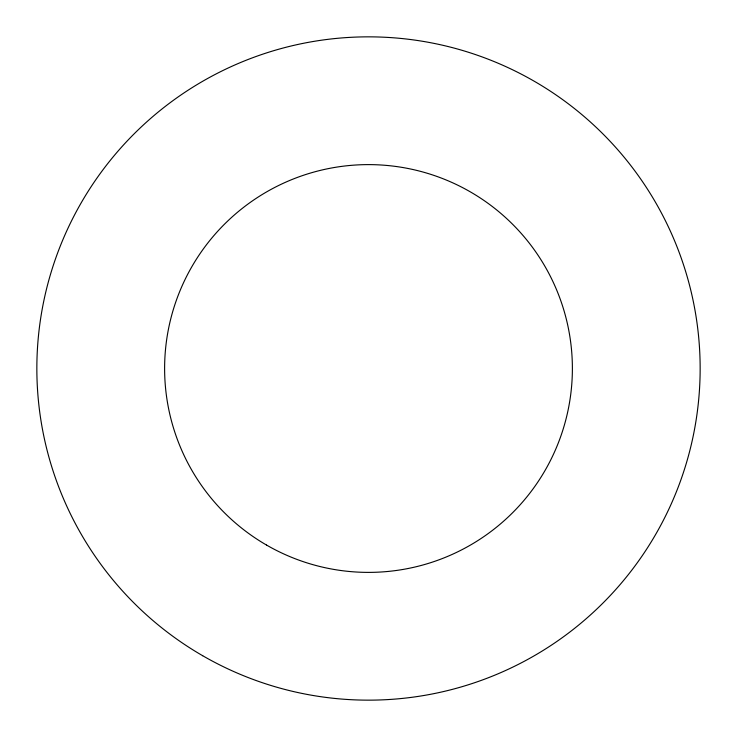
<?xml version="1.0" encoding="UTF-8"?>
<svg xmlns="http://www.w3.org/2000/svg" width="737" height="737" viewBox="0 0 737 737"><rect width="100%" height="100%" fill="white"/><g stroke="black" fill="none" stroke-linecap="round" stroke-linejoin="round"><path stroke-width="1.11" d="M202.675 655.718A331.65 331.65 0 0 0 700.15 368.5A331.65 331.65 0 0 0 202.675 81.282A331.65 331.65 0 0 0 202.675 655.718M266.554 545.067A203.882 203.882 0 0 0 572.382 368.5A203.882 203.882 0 0 0 266.554 191.933A203.882 203.882 0 0 0 266.554 545.067"/></g></svg>
